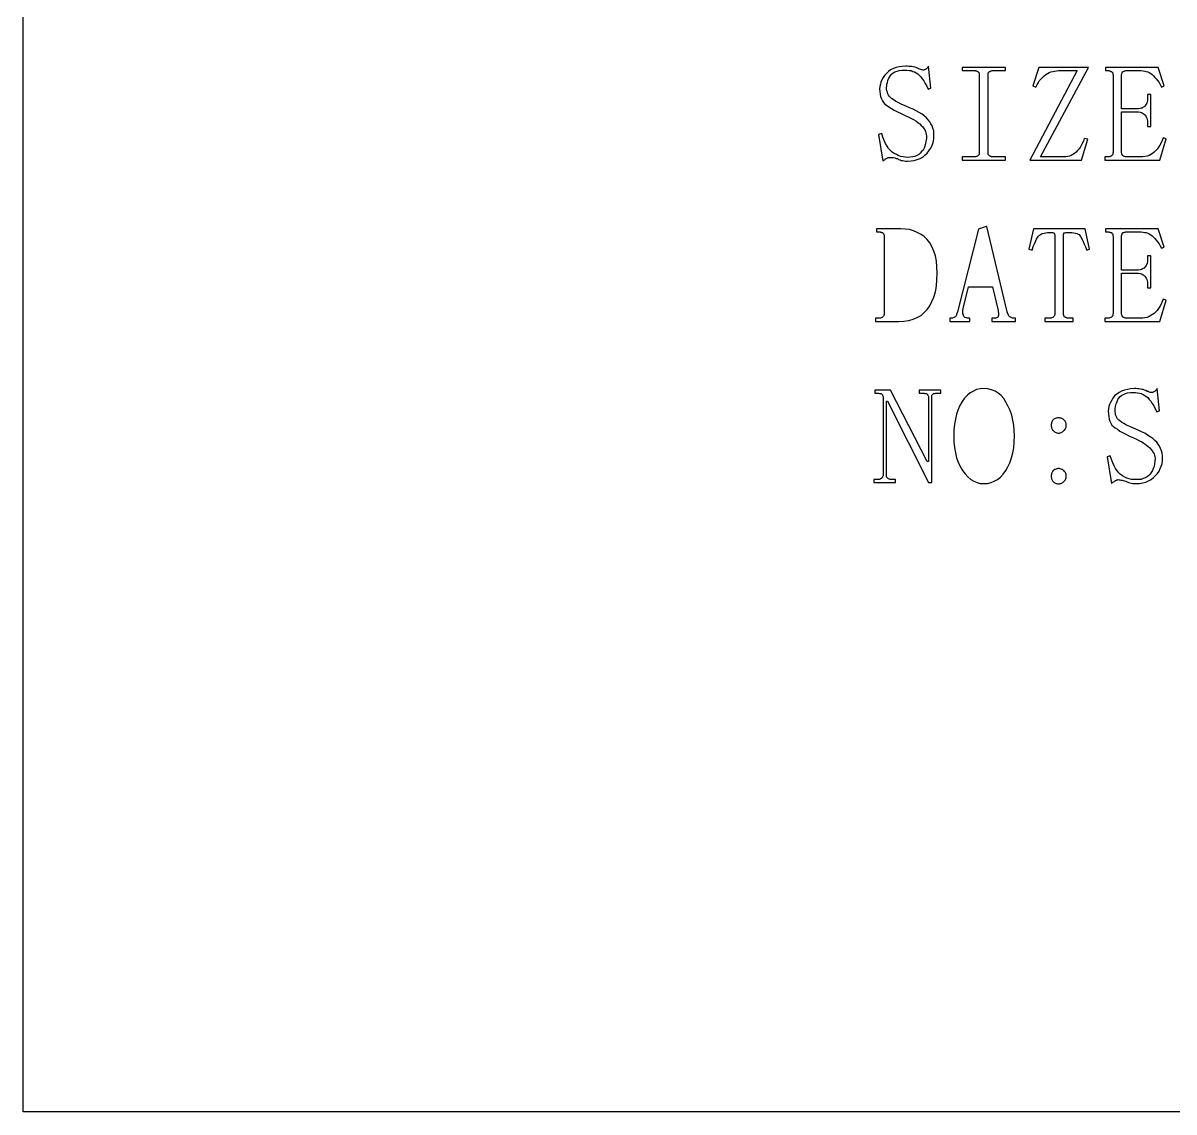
# Model space of a CAD drawing. Extents: x -171 to 209, y -140 to 140.
# Drawn here: x -170.53 to -124.35, y -140.3 to -96.61 of the extents above; entities that cross this region are included whole.
import ezdxf

# ---------------------------------------------------------------- set-up
doc = ezdxf.new("R2010")
doc.units = 0
doc.header["$MEASUREMENT"] = 0
doc.layers.get('0').update_dxf_attribs({"linetype": 'CONTINUOUS'})

msp = doc.modelspace()

# ---------------------------------------------------------------- linework, layer by layer
for points in [[(-75.905493, -140.302002), (-170.530488, -140.302002), (-170.530488, -140.302002), (-170.530488, -47.302002)], [(-135.3, -100.24), (-135.14, -100.32), (-135.14, -100.32), (-135.02, -100.37), (-135.02, -100.37), (-134.91, -100.43), (-134.91, -100.43), (-134.8, -100.48), (-134.8, -100.48), (-134.71, -100.54), (-134.71, -100.54), (-134.63, -100.6), (-134.63, -100.6), (-134.55, -100.66), (-134.55, -100.66), (-134.49, -100.72), (-134.49, -100.72), (-134.43, -100.78), (-134.43, -100.78), (-134.39, -100.84), (-134.39, -100.84), (-134.35, -100.9), (-134.35, -100.9), (-134.32, -100.96), (-134.32, -100.96), (-134.3, -101.02), (-134.3, -101.02), (-134.29, -101.08), (-134.29, -101.08), (-134.28, -101.13), (-134.28, -101.13), (-134.28, -101.25), (-134.28, -101.25), (-134.3, -101.36), (-134.3, -101.36), (-134.32, -101.46), (-134.32, -101.46), (-134.34, -101.55), (-134.34, -101.55), (-134.38, -101.63), (-134.38, -101.63), (-134.42, -101.71), (-134.42, -101.71), (-134.48, -101.77), (-134.48, -101.77), (-134.53, -101.83), (-134.53, -101.83), (-134.59, -101.88), (-134.59, -101.88), (-134.67, -101.92), (-134.67, -101.92), (-134.75, -101.96), (-134.75, -101.96), (-134.83, -101.98), (-134.83, -101.98), (-134.93, -101.99), (-134.93, -101.99), (-135.03, -102), (-135.03, -102), (-135.13, -101.99), (-135.13, -101.99), (-135.22, -101.98), (-135.22, -101.98), (-135.32, -101.96), (-135.32, -101.96), (-135.41, -101.93), (-135.41, -101.93), (-135.49, -101.89), (-135.49, -101.89), (-135.58, -101.84), (-135.58, -101.84), (-135.66, -101.79), (-135.66, -101.79), (-135.73, -101.72), (-135.73, -101.72), (-135.8, -101.64), (-135.8, -101.64), (-135.86, -101.55), (-135.86, -101.55), (-135.92, -101.44), (-135.92, -101.44), (-135.98, -101.32), (-135.98, -101.32), (-136.03, -101.19), (-136.03, -101.19), (-136.07, -101.04), (-136.07, -101.04), (-136.2, -101.08), (-136.2, -101.08), (-136.03, -102.15), (-136.03, -102.15), (-136.01, -102.13), (-136.01, -102.13), (-135.98, -102.11), (-135.98, -102.11), (-135.96, -102.09), (-135.96, -102.09), (-135.94, -102.08), (-135.94, -102.08), (-135.92, -102.06), (-135.92, -102.06), (-135.9, -102.05), (-135.9, -102.05), (-135.88, -102.04), (-135.88, -102.04), (-135.86, -102.03), (-135.86, -102.03), (-135.84, -102.02), (-135.84, -102.02), (-135.82, -102.01), (-135.82, -102.01), (-135.8, -102), (-135.8, -102), (-135.79, -102), (-135.79, -102), (-135.77, -102), (-135.77, -102), (-135.75, -102), (-135.75, -102), (-135.72, -102), (-135.72, -102), (-135.68, -102), (-135.68, -102), (-135.64, -102.01), (-135.64, -102.01), (-135.6, -102.01), (-135.6, -102.01), (-135.55, -102.02), (-135.55, -102.02), (-135.5, -102.04), (-135.5, -102.04), (-135.45, -102.05), (-135.45, -102.05), (-135.4, -102.08), (-135.4, -102.08), (-135.34, -102.1), (-135.34, -102.1), (-135.29, -102.12), (-135.29, -102.12), (-135.23, -102.13), (-135.23, -102.13), (-135.17, -102.14), (-135.17, -102.14), (-135.11, -102.15), (-135.11, -102.15), (-135.04, -102.15), (-135.04, -102.15), (-134.9, -102.14), (-134.9, -102.14), (-134.77, -102.12), (-134.77, -102.12), (-134.65, -102.09), (-134.65, -102.09), (-134.53, -102.04), (-134.53, -102.04), (-134.43, -101.99), (-134.43, -101.99), (-134.34, -101.91), (-134.34, -101.91), (-134.25, -101.83), (-134.25, -101.83), (-134.18, -101.74), (-134.18, -101.74), (-134.12, -101.65), (-134.12, -101.65), (-134.07, -101.55), (-134.07, -101.55), (-134.03, -101.45), (-134.03, -101.45), (-134, -101.35), (-134, -101.35), (-133.98, -101.24), (-133.98, -101.24), (-133.98, -101.13), (-133.98, -101.13), (-133.98, -101.03), (-133.98, -101.03), (-133.99, -100.93), (-133.99, -100.93), (-134.02, -100.83), (-134.02, -100.83), (-134.05, -100.74), (-134.05, -100.74), (-134.1, -100.66), (-134.1, -100.66), (-134.15, -100.57), (-134.15, -100.57), (-134.21, -100.5), (-134.21, -100.5), (-134.28, -100.42), (-134.28, -100.42), (-134.37, -100.34), (-134.37, -100.34), (-134.46, -100.27), (-134.46, -100.27), (-134.57, -100.2), (-134.57, -100.2), (-134.69, -100.13), (-134.69, -100.13), (-134.82, -100.07), (-134.82, -100.07), (-134.96, -100.01), (-134.96, -100.01), (-135.13, -99.93), (-135.13, -99.93), (-135.29, -99.86), (-135.29, -99.86), (-135.42, -99.8), (-135.42, -99.8), (-135.53, -99.74), (-135.53, -99.74), (-135.62, -99.68), (-135.62, -99.68), (-135.69, -99.64), (-135.69, -99.64), (-135.74, -99.59), (-135.74, -99.59), (-135.78, -99.55), (-135.78, -99.55), (-135.81, -99.5), (-135.81, -99.5), (-135.83, -99.45), (-135.83, -99.45), (-135.85, -99.39), (-135.85, -99.39), (-135.87, -99.33), (-135.87, -99.33), (-135.88, -99.27), (-135.88, -99.27), (-135.88, -99.2), (-135.88, -99.2), (-135.87, -99.13), (-135.87, -99.13), (-135.87, -99.06), (-135.87, -99.06), (-135.85, -98.99), (-135.85, -98.99), (-135.83, -98.92), (-135.83, -98.92), (-135.8, -98.85), (-135.8, -98.85), (-135.77, -98.78), (-135.77, -98.78), (-135.73, -98.72), (-135.73, -98.72), (-135.68, -98.66), (-135.68, -98.66), (-135.62, -98.61), (-135.62, -98.61), (-135.55, -98.57), (-135.55, -98.57), (-135.46, -98.54), (-135.46, -98.54), (-135.37, -98.51), (-135.37, -98.51), (-135.27, -98.5), (-135.27, -98.5), (-135.16, -98.5), (-135.16, -98.5), (-135.07, -98.5), (-135.07, -98.5), (-134.98, -98.51), (-134.98, -98.51), (-134.9, -98.52), (-134.9, -98.52), (-134.83, -98.55), (-134.83, -98.55), (-134.76, -98.57), (-134.76, -98.57), (-134.69, -98.61), (-134.69, -98.61), (-134.63, -98.65), (-134.63, -98.65), (-134.57, -98.7), (-134.57, -98.7), (-134.51, -98.77), (-134.51, -98.77), (-134.45, -98.85), (-134.45, -98.85), (-134.39, -98.93), (-134.39, -98.93), (-134.33, -99.04), (-134.33, -99.04), (-134.27, -99.15), (-134.27, -99.15), (-134.21, -99.27), (-134.21, -99.27), (-134.1, -99.23), (-134.1, -99.23), (-134.2, -98.34), (-134.2, -98.34), (-134.21, -98.37), (-134.21, -98.37), (-134.22, -98.39), (-134.22, -98.39), (-134.24, -98.4), (-134.24, -98.4), (-134.25, -98.42), (-134.25, -98.42), (-134.26, -98.43), (-134.26, -98.43), (-134.28, -98.45), (-134.28, -98.45), (-134.29, -98.45), (-134.29, -98.45), (-134.31, -98.47), (-134.31, -98.47), (-134.33, -98.47), (-134.33, -98.47), (-134.34, -98.48), (-134.34, -98.48), (-134.36, -98.49), (-134.36, -98.49), (-134.38, -98.49), (-134.38, -98.49), (-134.4, -98.5), (-134.4, -98.5), (-134.42, -98.5), (-134.42, -98.5), (-134.45, -98.49), (-134.45, -98.49), (-134.48, -98.49), (-134.48, -98.49), (-134.51, -98.48), (-134.51, -98.48), (-134.55, -98.46), (-134.55, -98.46), (-134.6, -98.45), (-134.6, -98.45), (-134.64, -98.42), (-134.64, -98.42), (-134.7, -98.4), (-134.7, -98.4), (-134.75, -98.38), (-134.75, -98.38), (-134.81, -98.37), (-134.81, -98.37), (-134.87, -98.36), (-134.87, -98.36), (-134.93, -98.35), (-134.93, -98.35), (-134.99, -98.35), (-134.99, -98.35), (-135.05, -98.34), (-135.05, -98.34), (-135.11, -98.34), (-135.11, -98.34), (-135.25, -98.35), (-135.25, -98.35), (-135.38, -98.37), (-135.38, -98.37), (-135.5, -98.4), (-135.5, -98.4), (-135.61, -98.44), (-135.61, -98.44), (-135.72, -98.49), (-135.72, -98.49), (-135.81, -98.56), (-135.81, -98.56), (-135.89, -98.63), (-135.89, -98.63), (-135.96, -98.72), (-135.96, -98.72), (-136.02, -98.8), (-136.02, -98.8), (-136.07, -98.89), (-136.07, -98.89), (-136.11, -98.98), (-136.11, -98.98), (-136.13, -99.07), (-136.13, -99.07), (-136.15, -99.16), (-136.15, -99.16), (-136.16, -99.25), (-136.16, -99.25), (-136.15, -99.36), (-136.15, -99.36), (-136.14, -99.47), (-136.14, -99.47), (-136.12, -99.56), (-136.12, -99.56), (-136.09, -99.65), (-136.09, -99.65), (-136.05, -99.73), (-136.05, -99.73), (-136, -99.8), (-136, -99.8), (-135.95, -99.86), (-135.95, -99.86), (-135.88, -99.91), (-135.88, -99.91), (-135.79, -99.97), (-135.79, -99.97), (-135.69, -100.04), (-135.69, -100.04), (-135.58, -100.1), (-135.58, -100.1), (-135.45, -100.17), (-135.45, -100.17), (-135.3, -100.24)], [(-132.85, -98.4), (-132.85, -98.52), (-132.85, -98.52), (-132.36, -98.52), (-132.36, -98.52), (-132.33, -98.52), (-132.33, -98.52), (-132.31, -98.53), (-132.31, -98.53), (-132.28, -98.53), (-132.28, -98.53), (-132.26, -98.54), (-132.26, -98.54), (-132.24, -98.55), (-132.24, -98.55), (-132.22, -98.55), (-132.22, -98.55), (-132.21, -98.57), (-132.21, -98.57), (-132.2, -98.58), (-132.2, -98.58), (-132.18, -98.59), (-132.18, -98.59), (-132.17, -98.61), (-132.17, -98.61), (-132.17, -98.63), (-132.17, -98.63), (-132.16, -98.65), (-132.16, -98.65), (-132.16, -98.67), (-132.16, -98.67), (-132.16, -98.69), (-132.16, -98.69), (-132.16, -101.8), (-132.16, -101.8), (-132.16, -101.82), (-132.16, -101.82), (-132.16, -101.85), (-132.16, -101.85), (-132.17, -101.87), (-132.17, -101.87), (-132.17, -101.88), (-132.17, -101.88), (-132.18, -101.9), (-132.18, -101.9), (-132.2, -101.91), (-132.2, -101.91), (-132.21, -101.93), (-132.21, -101.93), (-132.22, -101.94), (-132.22, -101.94), (-132.24, -101.95), (-132.24, -101.95), (-132.26, -101.96), (-132.26, -101.96), (-132.28, -101.97), (-132.28, -101.97), (-132.31, -101.98), (-132.31, -101.98), (-132.33, -101.98), (-132.33, -101.98), (-132.36, -101.98), (-132.36, -101.98), (-132.85, -101.98), (-132.85, -101.98), (-132.85, -102.11), (-132.85, -102.11), (-131.11, -102.11), (-131.11, -102.11), (-131.11, -101.98), (-131.11, -101.98), (-131.61, -101.98), (-131.61, -101.98), (-131.64, -101.98), (-131.64, -101.98), (-131.67, -101.98), (-131.67, -101.98), (-131.69, -101.97), (-131.69, -101.97), (-131.71, -101.96), (-131.71, -101.96), (-131.73, -101.95), (-131.73, -101.95), (-131.75, -101.94), (-131.75, -101.94), (-131.77, -101.93), (-131.77, -101.93), (-131.78, -101.91), (-131.78, -101.91), (-131.79, -101.9), (-131.79, -101.9), (-131.8, -101.88), (-131.8, -101.88), (-131.8, -101.87), (-131.8, -101.87), (-131.81, -101.85), (-131.81, -101.85), (-131.81, -101.82), (-131.81, -101.82), (-131.81, -101.8), (-131.81, -101.8), (-131.81, -98.69), (-131.81, -98.69), (-131.81, -98.67), (-131.81, -98.67), (-131.81, -98.65), (-131.81, -98.65), (-131.8, -98.63), (-131.8, -98.63), (-131.8, -98.61), (-131.8, -98.61), (-131.79, -98.59), (-131.79, -98.59), (-131.78, -98.58), (-131.78, -98.58), (-131.77, -98.57), (-131.77, -98.57), (-131.75, -98.55), (-131.75, -98.55), (-131.73, -98.55), (-131.73, -98.55), (-131.71, -98.54), (-131.71, -98.54), (-131.69, -98.53), (-131.69, -98.53), (-131.67, -98.53), (-131.67, -98.53), (-131.64, -98.52), (-131.64, -98.52), (-131.61, -98.52), (-131.61, -98.52), (-131.11, -98.52), (-131.11, -98.52), (-131.11, -98.4), (-131.11, -98.4), (-132.85, -98.4)], [(-128.69, -101.98), (-128.77, -101.98), (-128.77, -101.98), (-129.7, -101.98), (-129.7, -101.98), (-127.78, -98.4), (-127.78, -98.4), (-129.77, -98.4), (-129.77, -98.4), (-130.02, -99.13), (-130.02, -99.13), (-129.89, -99.18), (-129.89, -99.18), (-129.84, -99.08), (-129.84, -99.08), (-129.79, -99), (-129.79, -99), (-129.74, -98.92), (-129.74, -98.92), (-129.68, -98.85), (-129.68, -98.85), (-129.62, -98.79), (-129.62, -98.79), (-129.56, -98.73), (-129.56, -98.73), (-129.49, -98.68), (-129.49, -98.68), (-129.42, -98.64), (-129.42, -98.64), (-129.36, -98.6), (-129.36, -98.6), (-129.29, -98.57), (-129.29, -98.57), (-129.21, -98.55), (-129.21, -98.55), (-129.14, -98.54), (-129.14, -98.54), (-129.06, -98.53), (-129.06, -98.53), (-128.98, -98.52), (-128.98, -98.52), (-128.23, -98.52), (-128.23, -98.52), (-130.13, -102.11), (-130.13, -102.11), (-128.06, -102.11), (-128.06, -102.11), (-127.81, -101.27), (-127.81, -101.27), (-127.95, -101.25), (-127.95, -101.25), (-127.98, -101.35), (-127.98, -101.35), (-128.03, -101.44), (-128.03, -101.44), (-128.07, -101.52), (-128.07, -101.52), (-128.12, -101.6), (-128.12, -101.6), (-128.17, -101.67), (-128.17, -101.67), (-128.22, -101.73), (-128.22, -101.73), (-128.28, -101.79), (-128.28, -101.79), (-128.34, -101.84), (-128.34, -101.84), (-128.41, -101.88), (-128.41, -101.88), (-128.47, -101.92), (-128.47, -101.92), (-128.54, -101.95), (-128.54, -101.95), (-128.61, -101.97), (-128.61, -101.97), (-128.69, -101.98)], [(-127.1, -98.4), (-127.1, -98.52), (-127.1, -98.52), (-127, -98.52), (-127, -98.52), (-126.97, -98.52), (-126.97, -98.52), (-126.95, -98.53), (-126.95, -98.53), (-126.92, -98.53), (-126.92, -98.53), (-126.9, -98.54), (-126.9, -98.54), (-126.88, -98.55), (-126.88, -98.55), (-126.86, -98.55), (-126.86, -98.55), (-126.85, -98.57), (-126.85, -98.57), (-126.84, -98.58), (-126.84, -98.58), (-126.82, -98.59), (-126.82, -98.59), (-126.81, -98.61), (-126.81, -98.61), (-126.8, -98.63), (-126.8, -98.63), (-126.8, -98.65), (-126.8, -98.65), (-126.8, -98.67), (-126.8, -98.67), (-126.79, -98.69), (-126.79, -98.69), (-126.79, -101.8), (-126.79, -101.8), (-126.8, -101.82), (-126.8, -101.82), (-126.8, -101.85), (-126.8, -101.85), (-126.8, -101.87), (-126.8, -101.87), (-126.81, -101.88), (-126.81, -101.88), (-126.82, -101.9), (-126.82, -101.9), (-126.84, -101.91), (-126.84, -101.91), (-126.85, -101.93), (-126.85, -101.93), (-126.86, -101.94), (-126.86, -101.94), (-126.88, -101.95), (-126.88, -101.95), (-126.9, -101.96), (-126.9, -101.96), (-126.92, -101.97), (-126.92, -101.97), (-126.95, -101.98), (-126.95, -101.98), (-126.97, -101.98), (-126.97, -101.98), (-127, -101.98), (-127, -101.98), (-127.13, -101.98), (-127.13, -101.98), (-127.13, -102.11), (-127.13, -102.11), (-124.92, -102.11), (-124.92, -102.11), (-124.67, -101.26), (-124.67, -101.26), (-124.78, -101.22), (-124.78, -101.22), (-124.82, -101.33), (-124.82, -101.33), (-124.87, -101.42), (-124.87, -101.42), (-124.92, -101.51), (-124.92, -101.51), (-124.97, -101.59), (-124.97, -101.59), (-125.02, -101.67), (-125.02, -101.67), (-125.08, -101.73), (-125.08, -101.73), (-125.14, -101.79), (-125.14, -101.79), (-125.21, -101.84), (-125.21, -101.84), (-125.28, -101.88), (-125.28, -101.88), (-125.35, -101.92), (-125.35, -101.92), (-125.43, -101.95), (-125.43, -101.95), (-125.52, -101.97), (-125.52, -101.97), (-125.6, -101.98), (-125.6, -101.98), (-125.7, -101.98), (-125.7, -101.98), (-126.25, -101.98), (-126.25, -101.98), (-126.28, -101.98), (-126.28, -101.98), (-126.31, -101.98), (-126.31, -101.98), (-126.33, -101.97), (-126.33, -101.97), (-126.35, -101.96), (-126.35, -101.96), (-126.37, -101.95), (-126.37, -101.95), (-126.39, -101.94), (-126.39, -101.94), (-126.41, -101.93), (-126.41, -101.93), (-126.42, -101.91), (-126.42, -101.91), (-126.43, -101.9), (-126.43, -101.9), (-126.43, -101.88), (-126.43, -101.88), (-126.44, -101.87), (-126.44, -101.87), (-126.44, -101.85), (-126.44, -101.85), (-126.45, -101.82), (-126.45, -101.82), (-126.45, -101.8), (-126.45, -101.8), (-126.45, -100.18), (-126.45, -100.18), (-125.82, -100.18), (-125.82, -100.18), (-125.77, -100.18), (-125.77, -100.18), (-125.71, -100.19), (-125.71, -100.19), (-125.66, -100.2), (-125.66, -100.2), (-125.62, -100.22), (-125.62, -100.22), (-125.58, -100.24), (-125.58, -100.24), (-125.55, -100.27), (-125.55, -100.27), (-125.52, -100.3), (-125.52, -100.3), (-125.49, -100.34), (-125.49, -100.34), (-125.46, -100.38), (-125.46, -100.38), (-125.44, -100.43), (-125.44, -100.43), (-125.43, -100.48), (-125.43, -100.48), (-125.41, -100.54), (-125.41, -100.54), (-125.41, -100.6), (-125.41, -100.6), (-125.41, -100.66), (-125.41, -100.66), (-125.41, -100.76), (-125.41, -100.76), (-125.28, -100.76), (-125.28, -100.76), (-125.28, -99.48), (-125.28, -99.48), (-125.41, -99.48), (-125.41, -99.48), (-125.41, -99.61), (-125.41, -99.61), (-125.41, -99.67), (-125.41, -99.67), (-125.41, -99.73), (-125.41, -99.73), (-125.43, -99.78), (-125.43, -99.78), (-125.44, -99.82), (-125.44, -99.82), (-125.46, -99.87), (-125.46, -99.87), (-125.49, -99.91), (-125.49, -99.91), (-125.52, -99.94), (-125.52, -99.94), (-125.55, -99.97), (-125.55, -99.97), (-125.58, -99.99), (-125.58, -99.99), (-125.62, -100.02), (-125.62, -100.02), (-125.66, -100.03), (-125.66, -100.03), (-125.71, -100.04), (-125.71, -100.04), (-125.77, -100.05), (-125.77, -100.05), (-125.82, -100.05), (-125.82, -100.05), (-126.45, -100.05), (-126.45, -100.05), (-126.45, -98.69), (-126.45, -98.69), (-126.45, -98.67), (-126.45, -98.67), (-126.44, -98.65), (-126.44, -98.65), (-126.44, -98.63), (-126.44, -98.63), (-126.43, -98.61), (-126.43, -98.61), (-126.43, -98.59), (-126.43, -98.59), (-126.42, -98.58), (-126.42, -98.58), (-126.41, -98.57), (-126.41, -98.57), (-126.39, -98.55), (-126.39, -98.55), (-126.37, -98.55), (-126.37, -98.55), (-126.35, -98.54), (-126.35, -98.54), (-126.33, -98.53), (-126.33, -98.53), (-126.31, -98.53), (-126.31, -98.53), (-126.28, -98.52), (-126.28, -98.52), (-126.25, -98.52), (-126.25, -98.52), (-125.66, -98.52), (-125.66, -98.52), (-125.59, -98.53), (-125.59, -98.53), (-125.52, -98.54), (-125.52, -98.54), (-125.46, -98.55), (-125.46, -98.55), (-125.4, -98.57), (-125.4, -98.57), (-125.34, -98.6), (-125.34, -98.6), (-125.28, -98.64), (-125.28, -98.64), (-125.23, -98.68), (-125.23, -98.68), (-125.17, -98.73), (-125.17, -98.73), (-125.12, -98.79), (-125.12, -98.79), (-125.06, -98.85), (-125.06, -98.85), (-125.01, -98.92), (-125.01, -98.92), (-124.95, -99), (-124.95, -99), (-124.9, -99.08), (-124.9, -99.08), (-124.85, -99.18), (-124.85, -99.18), (-124.74, -99.13), (-124.74, -99.13), (-124.99, -98.4), (-124.99, -98.4), (-127.1, -98.4)], [(-131.86, -104.78), (-131.89, -104.78), (-131.89, -104.78), (-132.2, -104.88), (-132.2, -104.88), (-133.04, -108.2), (-133.04, -108.2), (-133.05, -108.24), (-133.05, -108.24), (-133.06, -108.27), (-133.06, -108.27), (-133.07, -108.31), (-133.07, -108.31), (-133.08, -108.33), (-133.08, -108.33), (-133.09, -108.36), (-133.09, -108.36), (-133.13, -108.4), (-133.13, -108.4), (-133.23, -108.45), (-133.23, -108.45), (-133.34, -108.45), (-133.34, -108.45), (-133.34, -108.58), (-133.34, -108.58), (-132.54, -108.58), (-132.54, -108.58), (-132.54, -108.45), (-132.54, -108.45), (-132.64, -108.45), (-132.64, -108.45), (-132.68, -108.44), (-132.68, -108.44), (-132.74, -108.42), (-132.74, -108.42), (-132.78, -108.38), (-132.78, -108.38), (-132.79, -108.35), (-132.79, -108.35), (-132.81, -108.31), (-132.81, -108.31), (-132.81, -108.28), (-132.81, -108.28), (-132.82, -108.26), (-132.82, -108.26), (-132.82, -108.12), (-132.82, -108.12), (-132.81, -108.09), (-132.81, -108.09), (-132.81, -108.07), (-132.81, -108.07), (-132.79, -108.01), (-132.79, -108.01), (-132.6, -107.19), (-132.6, -107.19), (-131.63, -107.19), (-131.63, -107.19), (-131.41, -108.15), (-131.41, -108.15), (-131.4, -108.16), (-131.4, -108.16), (-131.4, -108.2), (-131.4, -108.2), (-131.39, -108.22), (-131.39, -108.22), (-131.39, -108.34), (-131.39, -108.34), (-131.4, -108.35), (-131.4, -108.35), (-131.4, -108.38), (-131.4, -108.38), (-131.41, -108.4), (-131.41, -108.4), (-131.43, -108.42), (-131.43, -108.42), (-131.47, -108.44), (-131.47, -108.44), (-131.5, -108.45), (-131.5, -108.45), (-131.66, -108.45), (-131.66, -108.45), (-131.66, -108.58), (-131.66, -108.58), (-130.71, -108.58), (-130.71, -108.58), (-130.71, -108.45), (-130.71, -108.45), (-130.83, -108.45), (-130.83, -108.45), (-130.93, -108.4), (-130.93, -108.4), (-130.97, -108.36), (-130.97, -108.36), (-130.99, -108.33), (-130.99, -108.33), (-131.02, -108.27), (-131.02, -108.27), (-131.03, -108.24), (-131.03, -108.24), (-131.04, -108.2), (-131.04, -108.2), (-131.86, -104.78)], [(-135.32, -104.87), (-136.29, -104.87), (-136.29, -104.87), (-136.29, -104.99), (-136.29, -104.99), (-136.14, -104.99), (-136.14, -104.99), (-136.12, -105), (-136.12, -105), (-136.1, -105), (-136.1, -105), (-136.08, -105.01), (-136.08, -105.01), (-136.06, -105.01), (-136.06, -105.01), (-136.04, -105.02), (-136.04, -105.02), (-136.03, -105.03), (-136.03, -105.03), (-136.02, -105.05), (-136.02, -105.05), (-136, -105.06), (-136, -105.06), (-135.99, -105.08), (-135.99, -105.08), (-135.99, -105.1), (-135.99, -105.1), (-135.98, -105.12), (-135.98, -105.12), (-135.98, -108.32), (-135.98, -108.32), (-135.99, -108.33), (-135.99, -108.33), (-135.99, -108.35), (-135.99, -108.35), (-136, -108.37), (-136, -108.37), (-136.02, -108.38), (-136.02, -108.38), (-136.03, -108.4), (-136.03, -108.4), (-136.04, -108.41), (-136.04, -108.41), (-136.1, -108.44), (-136.1, -108.44), (-136.13, -108.45), (-136.13, -108.45), (-136.32, -108.45), (-136.32, -108.45), (-136.32, -108.58), (-136.32, -108.58), (-135.39, -108.58), (-135.39, -108.58), (-135.19, -108.57), (-135.19, -108.57), (-134.99, -108.54), (-134.99, -108.54), (-134.82, -108.49), (-134.82, -108.49), (-134.65, -108.42), (-134.65, -108.42), (-134.5, -108.34), (-134.5, -108.34), (-134.37, -108.23), (-134.37, -108.23), (-134.25, -108.1), (-134.25, -108.1), (-134.15, -107.96), (-134.15, -107.96), (-134.06, -107.79), (-134.06, -107.79), (-133.98, -107.61), (-133.98, -107.61), (-133.92, -107.4), (-133.92, -107.4), (-133.88, -107.17), (-133.88, -107.17), (-133.86, -106.92), (-133.86, -106.92), (-133.85, -106.65), (-133.85, -106.65), (-133.86, -106.39), (-133.86, -106.39), (-133.88, -106.16), (-133.88, -106.16), (-133.92, -105.95), (-133.92, -105.95), (-133.98, -105.76), (-133.98, -105.76), (-134.06, -105.58), (-134.06, -105.58), (-134.15, -105.43), (-134.15, -105.43), (-134.25, -105.3), (-134.25, -105.3), (-134.37, -105.18), (-134.37, -105.18), (-134.5, -105.09), (-134.5, -105.09), (-134.65, -105.01), (-134.65, -105.01), (-134.8, -104.95), (-134.8, -104.95), (-134.96, -104.9), (-134.96, -104.9), (-135.14, -104.88), (-135.14, -104.88), (-135.32, -104.87)], [(-129.53, -108.58), (-128.39, -108.58), (-128.39, -108.58), (-128.39, -108.45), (-128.39, -108.45), (-128.59, -108.45), (-128.59, -108.45), (-128.61, -108.45), (-128.61, -108.45), (-128.64, -108.45), (-128.64, -108.45), (-128.66, -108.44), (-128.66, -108.44), (-128.68, -108.43), (-128.68, -108.43), (-128.7, -108.42), (-128.7, -108.42), (-128.72, -108.41), (-128.72, -108.41), (-128.74, -108.4), (-128.74, -108.4), (-128.75, -108.38), (-128.75, -108.38), (-128.76, -108.37), (-128.76, -108.37), (-128.77, -108.35), (-128.77, -108.35), (-128.77, -108.33), (-128.77, -108.33), (-128.78, -108.32), (-128.78, -108.32), (-128.78, -108.29), (-128.78, -108.29), (-128.78, -108.27), (-128.78, -108.27), (-128.78, -105.26), (-128.78, -105.26), (-128.78, -105.2), (-128.78, -105.2), (-128.78, -105.16), (-128.78, -105.16), (-128.78, -105.12), (-128.78, -105.12), (-128.78, -105.09), (-128.78, -105.09), (-128.77, -105.06), (-128.77, -105.06), (-128.77, -105.05), (-128.77, -105.05), (-128.77, -105.03), (-128.77, -105.03), (-128.76, -105.03), (-128.76, -105.03), (-128.74, -105.03), (-128.74, -105.03), (-128.71, -105.03), (-128.71, -105.03), (-128.68, -105.02), (-128.68, -105.02), (-128.64, -105.02), (-128.64, -105.02), (-128.59, -105.02), (-128.59, -105.02), (-128.53, -105.02), (-128.53, -105.02), (-128.45, -105.02), (-128.45, -105.02), (-128.37, -105.03), (-128.37, -105.03), (-128.31, -105.04), (-128.31, -105.04), (-128.25, -105.06), (-128.25, -105.06), (-128.2, -105.08), (-128.2, -105.08), (-128.16, -105.1), (-128.16, -105.1), (-128.13, -105.13), (-128.13, -105.13), (-128.1, -105.17), (-128.1, -105.17), (-128.07, -105.23), (-128.07, -105.23), (-128.03, -105.3), (-128.03, -105.3), (-127.99, -105.38), (-127.99, -105.38), (-127.95, -105.48), (-127.95, -105.48), (-127.9, -105.59), (-127.9, -105.59), (-127.85, -105.72), (-127.85, -105.72), (-127.74, -105.69), (-127.74, -105.69), (-127.92, -104.87), (-127.92, -104.87), (-129.98, -104.87), (-129.98, -104.87), (-130.17, -105.69), (-130.17, -105.69), (-130.04, -105.72), (-130.04, -105.72), (-130, -105.58), (-130, -105.58), (-129.95, -105.47), (-129.95, -105.47), (-129.91, -105.37), (-129.91, -105.37), (-129.87, -105.28), (-129.87, -105.28), (-129.83, -105.21), (-129.83, -105.21), (-129.79, -105.16), (-129.79, -105.16), (-129.75, -105.12), (-129.75, -105.12), (-129.71, -105.09), (-129.71, -105.09), (-129.67, -105.07), (-129.67, -105.07), (-129.62, -105.05), (-129.62, -105.05), (-129.56, -105.04), (-129.56, -105.04), (-129.49, -105.03), (-129.49, -105.03), (-129.42, -105.02), (-129.42, -105.02), (-129.34, -105.02), (-129.34, -105.02), (-129.3, -105.02), (-129.3, -105.02), (-129.26, -105.02), (-129.26, -105.02), (-129.23, -105.02), (-129.23, -105.02), (-129.2, -105.03), (-129.2, -105.03), (-129.18, -105.03), (-129.18, -105.03), (-129.17, -105.03), (-129.17, -105.03), (-129.16, -105.03), (-129.16, -105.03), (-129.15, -105.05), (-129.15, -105.05), (-129.14, -105.06), (-129.14, -105.06), (-129.14, -105.08), (-129.14, -105.08), (-129.13, -105.11), (-129.13, -105.11), (-129.13, -105.15), (-129.13, -105.15), (-129.13, -105.18), (-129.13, -105.18), (-129.13, -105.23), (-129.13, -105.23), (-129.13, -108.27), (-129.13, -108.27), (-129.13, -108.29), (-129.13, -108.29), (-129.13, -108.32), (-129.13, -108.32), (-129.14, -108.33), (-129.14, -108.33), (-129.15, -108.35), (-129.15, -108.35), (-129.16, -108.37), (-129.16, -108.37), (-129.17, -108.38), (-129.17, -108.38), (-129.18, -108.4), (-129.18, -108.4), (-129.2, -108.41), (-129.2, -108.41), (-129.21, -108.42), (-129.21, -108.42), (-129.23, -108.43), (-129.23, -108.43), (-129.25, -108.44), (-129.25, -108.44), (-129.28, -108.45), (-129.28, -108.45), (-129.31, -108.45), (-129.31, -108.45), (-129.34, -108.45), (-129.34, -108.45), (-129.53, -108.45), (-129.53, -108.45), (-129.53, -108.58)], [(-127.1, -104.87), (-127.1, -104.99), (-127.1, -104.99), (-127, -104.99), (-127, -104.99), (-126.97, -104.99), (-126.97, -104.99), (-126.95, -105), (-126.95, -105), (-126.92, -105), (-126.92, -105), (-126.9, -105.01), (-126.9, -105.01), (-126.88, -105.01), (-126.88, -105.01), (-126.86, -105.02), (-126.86, -105.02), (-126.85, -105.03), (-126.85, -105.03), (-126.84, -105.05), (-126.84, -105.05), (-126.82, -105.06), (-126.82, -105.06), (-126.81, -105.08), (-126.81, -105.08), (-126.8, -105.1), (-126.8, -105.1), (-126.8, -105.12), (-126.8, -105.12), (-126.8, -105.14), (-126.8, -105.14), (-126.79, -105.16), (-126.79, -105.16), (-126.79, -108.27), (-126.79, -108.27), (-126.8, -108.29), (-126.8, -108.29), (-126.8, -108.32), (-126.8, -108.32), (-126.8, -108.33), (-126.8, -108.33), (-126.81, -108.35), (-126.81, -108.35), (-126.82, -108.37), (-126.82, -108.37), (-126.84, -108.38), (-126.84, -108.38), (-126.85, -108.4), (-126.85, -108.4), (-126.86, -108.41), (-126.86, -108.41), (-126.88, -108.42), (-126.88, -108.42), (-126.9, -108.43), (-126.9, -108.43), (-126.92, -108.44), (-126.92, -108.44), (-126.95, -108.45), (-126.95, -108.45), (-126.97, -108.45), (-126.97, -108.45), (-127, -108.45), (-127, -108.45), (-127.13, -108.45), (-127.13, -108.45), (-127.13, -108.58), (-127.13, -108.58), (-124.92, -108.58), (-124.92, -108.58), (-124.67, -107.73), (-124.67, -107.73), (-124.78, -107.69), (-124.78, -107.69), (-124.82, -107.79), (-124.82, -107.79), (-124.87, -107.89), (-124.87, -107.89), (-124.92, -107.98), (-124.92, -107.98), (-124.97, -108.06), (-124.97, -108.06), (-125.02, -108.14), (-125.02, -108.14), (-125.08, -108.2), (-125.08, -108.2), (-125.14, -108.26), (-125.14, -108.26), (-125.21, -108.31), (-125.21, -108.31), (-125.28, -108.35), (-125.28, -108.35), (-125.35, -108.39), (-125.35, -108.39), (-125.43, -108.42), (-125.43, -108.42), (-125.52, -108.44), (-125.52, -108.44), (-125.6, -108.45), (-125.6, -108.45), (-125.7, -108.45), (-125.7, -108.45), (-126.25, -108.45), (-126.25, -108.45), (-126.28, -108.45), (-126.28, -108.45), (-126.31, -108.45), (-126.31, -108.45), (-126.33, -108.44), (-126.33, -108.44), (-126.35, -108.43), (-126.35, -108.43), (-126.37, -108.42), (-126.37, -108.42), (-126.39, -108.41), (-126.39, -108.41), (-126.41, -108.4), (-126.41, -108.4), (-126.42, -108.38), (-126.42, -108.38), (-126.43, -108.37), (-126.43, -108.37), (-126.43, -108.35), (-126.43, -108.35), (-126.44, -108.33), (-126.44, -108.33), (-126.44, -108.32), (-126.44, -108.32), (-126.45, -108.29), (-126.45, -108.29), (-126.45, -108.27), (-126.45, -108.27), (-126.45, -106.65), (-126.45, -106.65), (-125.82, -106.65), (-125.82, -106.65), (-125.77, -106.65), (-125.77, -106.65), (-125.71, -106.66), (-125.71, -106.66), (-125.66, -106.67), (-125.66, -106.67), (-125.62, -106.69), (-125.62, -106.69), (-125.58, -106.71), (-125.58, -106.71), (-125.55, -106.74), (-125.55, -106.74), (-125.52, -106.77), (-125.52, -106.77), (-125.49, -106.81), (-125.49, -106.81), (-125.46, -106.85), (-125.46, -106.85), (-125.44, -106.9), (-125.44, -106.9), (-125.43, -106.95), (-125.43, -106.95), (-125.41, -107.01), (-125.41, -107.01), (-125.41, -107.07), (-125.41, -107.07), (-125.41, -107.13), (-125.41, -107.13), (-125.41, -107.23), (-125.41, -107.23), (-125.28, -107.23), (-125.28, -107.23), (-125.28, -105.95), (-125.28, -105.95), (-125.41, -105.95), (-125.41, -105.95), (-125.41, -106.08), (-125.41, -106.08), (-125.41, -106.14), (-125.41, -106.14), (-125.41, -106.19), (-125.41, -106.19), (-125.43, -106.25), (-125.43, -106.25), (-125.44, -106.29), (-125.44, -106.29), (-125.46, -106.34), (-125.46, -106.34), (-125.49, -106.38), (-125.49, -106.38), (-125.52, -106.41), (-125.52, -106.41), (-125.55, -106.44), (-125.55, -106.44), (-125.58, -106.46), (-125.58, -106.46), (-125.62, -106.48), (-125.62, -106.48), (-125.66, -106.5), (-125.66, -106.5), (-125.71, -106.51), (-125.71, -106.51), (-125.77, -106.52), (-125.77, -106.52), (-125.82, -106.52), (-125.82, -106.52), (-126.45, -106.52), (-126.45, -106.52), (-126.45, -105.16), (-126.45, -105.16), (-126.45, -105.14), (-126.45, -105.14), (-126.44, -105.12), (-126.44, -105.12), (-126.44, -105.1), (-126.44, -105.1), (-126.43, -105.08), (-126.43, -105.08), (-126.43, -105.06), (-126.43, -105.06), (-126.42, -105.05), (-126.42, -105.05), (-126.41, -105.03), (-126.41, -105.03), (-126.39, -105.02), (-126.39, -105.02), (-126.37, -105.01), (-126.37, -105.01), (-126.35, -105.01), (-126.35, -105.01), (-126.33, -105), (-126.33, -105), (-126.31, -105), (-126.31, -105), (-126.28, -104.99), (-126.28, -104.99), (-126.25, -104.99), (-126.25, -104.99), (-125.66, -104.99), (-125.66, -104.99), (-125.59, -105), (-125.59, -105), (-125.52, -105.01), (-125.52, -105.01), (-125.46, -105.02), (-125.46, -105.02), (-125.4, -105.04), (-125.4, -105.04), (-125.34, -105.07), (-125.34, -105.07), (-125.28, -105.11), (-125.28, -105.11), (-125.23, -105.15), (-125.23, -105.15), (-125.17, -105.2), (-125.17, -105.2), (-125.12, -105.25), (-125.12, -105.25), (-125.06, -105.32), (-125.06, -105.32), (-125.01, -105.39), (-125.01, -105.39), (-124.95, -105.47), (-124.95, -105.47), (-124.9, -105.55), (-124.9, -105.55), (-124.85, -105.65), (-124.85, -105.65), (-124.74, -105.6), (-124.74, -105.6), (-124.99, -104.87), (-124.99, -104.87), (-127.1, -104.87)], [(-131.98, -111.28), (-132.13, -111.29), (-132.13, -111.29), (-132.27, -111.32), (-132.27, -111.32), (-132.4, -111.38), (-132.4, -111.38), (-132.53, -111.45), (-132.53, -111.45), (-132.64, -111.54), (-132.64, -111.54), (-132.75, -111.66), (-132.75, -111.66), (-132.85, -111.8), (-132.85, -111.8), (-132.94, -111.95), (-132.94, -111.95), (-133.01, -112.12), (-133.01, -112.12), (-133.07, -112.31), (-133.07, -112.31), (-133.12, -112.5), (-133.12, -112.5), (-133.16, -112.71), (-133.16, -112.71), (-133.18, -112.94), (-133.18, -112.94), (-133.18, -113.41), (-133.18, -113.41), (-133.16, -113.64), (-133.16, -113.64), (-133.12, -113.85), (-133.12, -113.85), (-133.07, -114.05), (-133.07, -114.05), (-133.01, -114.23), (-133.01, -114.23), (-132.93, -114.4), (-132.93, -114.4), (-132.84, -114.56), (-132.84, -114.56), (-132.73, -114.7), (-132.73, -114.7), (-132.62, -114.82), (-132.62, -114.82), (-132.5, -114.92), (-132.5, -114.92), (-132.38, -114.99), (-132.38, -114.99), (-132.25, -115.04), (-132.25, -115.04), (-132.12, -115.08), (-132.12, -115.08), (-131.98, -115.09), (-131.98, -115.09), (-131.83, -115.08), (-131.83, -115.08), (-131.69, -115.05), (-131.69, -115.05), (-131.56, -114.99), (-131.56, -114.99), (-131.43, -114.92), (-131.43, -114.92), (-131.31, -114.83), (-131.31, -114.83), (-131.2, -114.71), (-131.2, -114.71), (-131.1, -114.57), (-131.1, -114.57), (-131.01, -114.42), (-131.01, -114.42), (-130.93, -114.25), (-130.93, -114.25), (-130.87, -114.06), (-130.87, -114.06), (-130.82, -113.86), (-130.82, -113.86), (-130.78, -113.65), (-130.78, -113.65), (-130.76, -113.42), (-130.76, -113.42), (-130.75, -113.17), (-130.75, -113.17), (-130.76, -112.95), (-130.76, -112.95), (-130.78, -112.74), (-130.78, -112.74), (-130.81, -112.54), (-130.81, -112.54), (-130.86, -112.34), (-130.86, -112.34), (-130.92, -112.16), (-130.92, -112.16), (-131, -111.99), (-131, -111.99), (-131.09, -111.82), (-131.09, -111.82), (-131.18, -111.68), (-131.18, -111.68), (-131.29, -111.56), (-131.29, -111.56), (-131.41, -111.46), (-131.41, -111.46), (-131.53, -111.38), (-131.53, -111.38), (-131.67, -111.33), (-131.67, -111.33), (-131.82, -111.29), (-131.82, -111.29), (-131.98, -111.28)], [(-126.13, -113.18), (-125.98, -113.25), (-125.98, -113.25), (-125.85, -113.31), (-125.85, -113.31), (-125.74, -113.37), (-125.74, -113.37), (-125.64, -113.42), (-125.64, -113.42), (-125.54, -113.48), (-125.54, -113.48), (-125.46, -113.54), (-125.46, -113.54), (-125.39, -113.6), (-125.39, -113.6), (-125.32, -113.66), (-125.32, -113.66), (-125.27, -113.72), (-125.27, -113.72), (-125.22, -113.78), (-125.22, -113.78), (-125.18, -113.84), (-125.18, -113.84), (-125.15, -113.9), (-125.15, -113.9), (-125.13, -113.95), (-125.13, -113.95), (-125.12, -114.01), (-125.12, -114.01), (-125.11, -114.07), (-125.11, -114.07), (-125.12, -114.19), (-125.12, -114.19), (-125.13, -114.3), (-125.13, -114.3), (-125.15, -114.4), (-125.15, -114.4), (-125.18, -114.49), (-125.18, -114.49), (-125.21, -114.57), (-125.21, -114.57), (-125.26, -114.65), (-125.26, -114.65), (-125.31, -114.71), (-125.31, -114.71), (-125.36, -114.77), (-125.36, -114.77), (-125.43, -114.82), (-125.43, -114.82), (-125.5, -114.86), (-125.5, -114.86), (-125.58, -114.89), (-125.58, -114.89), (-125.67, -114.92), (-125.67, -114.92), (-125.76, -114.93), (-125.76, -114.93), (-125.86, -114.93), (-125.86, -114.93), (-125.96, -114.93), (-125.96, -114.93), (-126.06, -114.92), (-126.06, -114.92), (-126.15, -114.9), (-126.15, -114.9), (-126.24, -114.87), (-126.24, -114.87), (-126.32, -114.83), (-126.32, -114.83), (-126.41, -114.78), (-126.41, -114.78), (-126.49, -114.73), (-126.49, -114.73), (-126.56, -114.66), (-126.56, -114.66), (-126.63, -114.58), (-126.63, -114.58), (-126.7, -114.49), (-126.7, -114.49), (-126.75, -114.38), (-126.75, -114.38), (-126.81, -114.26), (-126.81, -114.26), (-126.86, -114.12), (-126.86, -114.12), (-126.91, -113.98), (-126.91, -113.98), (-127.03, -114.02), (-127.03, -114.02), (-126.86, -115.09), (-126.86, -115.09), (-126.84, -115.07), (-126.84, -115.07), (-126.82, -115.05), (-126.82, -115.05), (-126.8, -115.03), (-126.8, -115.03), (-126.77, -115.02), (-126.77, -115.02), (-126.75, -115), (-126.75, -115), (-126.73, -114.99), (-126.73, -114.99), (-126.71, -114.98), (-126.71, -114.98), (-126.69, -114.97), (-126.69, -114.97), (-126.67, -114.96), (-126.67, -114.96), (-126.65, -114.95), (-126.65, -114.95), (-126.64, -114.94), (-126.64, -114.94), (-126.62, -114.94), (-126.62, -114.94), (-126.6, -114.94), (-126.6, -114.94), (-126.59, -114.93), (-126.59, -114.93), (-126.55, -114.94), (-126.55, -114.94), (-126.52, -114.94), (-126.52, -114.94), (-126.48, -114.95), (-126.48, -114.95), (-126.43, -114.95), (-126.43, -114.95), (-126.39, -114.96), (-126.39, -114.96), (-126.33, -114.98), (-126.33, -114.98), (-126.28, -114.99), (-126.28, -114.99), (-126.23, -115.02), (-126.23, -115.02), (-126.17, -115.04), (-126.17, -115.04), (-126.12, -115.06), (-126.12, -115.06), (-126.06, -115.07), (-126.06, -115.07), (-126, -115.08), (-126, -115.08), (-125.94, -115.09), (-125.94, -115.09), (-125.88, -115.09), (-125.88, -115.09), (-125.74, -115.08), (-125.74, -115.08), (-125.6, -115.06), (-125.6, -115.06), (-125.48, -115.03), (-125.48, -115.03), (-125.37, -114.98), (-125.37, -114.98), (-125.26, -114.92), (-125.26, -114.92), (-125.17, -114.85), (-125.17, -114.85), (-125.09, -114.77), (-125.09, -114.77), (-125.01, -114.68), (-125.01, -114.68), (-124.95, -114.59), (-124.95, -114.59), (-124.9, -114.49), (-124.9, -114.49), (-124.86, -114.39), (-124.86, -114.39), (-124.83, -114.29), (-124.83, -114.29), (-124.81, -114.18), (-124.81, -114.18), (-124.81, -114.07), (-124.81, -114.07), (-124.81, -113.97), (-124.81, -113.97), (-124.83, -113.87), (-124.83, -113.87), (-124.85, -113.77), (-124.85, -113.77), (-124.89, -113.68), (-124.89, -113.68), (-124.93, -113.59), (-124.93, -113.59), (-124.98, -113.51), (-124.98, -113.51), (-125.04, -113.43), (-125.04, -113.43), (-125.12, -113.36), (-125.12, -113.36), (-125.2, -113.28), (-125.2, -113.28), (-125.3, -113.21), (-125.3, -113.21), (-125.41, -113.14), (-125.41, -113.14), (-125.52, -113.07), (-125.52, -113.07), (-125.65, -113.01), (-125.65, -113.01), (-125.79, -112.95), (-125.79, -112.95), (-125.97, -112.87), (-125.97, -112.87), (-126.12, -112.8), (-126.12, -112.8), (-126.25, -112.74), (-126.25, -112.74), (-126.36, -112.68), (-126.36, -112.68), (-126.45, -112.62), (-126.45, -112.62), (-126.52, -112.57), (-126.52, -112.57), (-126.57, -112.53), (-126.57, -112.53), (-126.61, -112.49), (-126.61, -112.49), (-126.64, -112.44), (-126.64, -112.44), (-126.67, -112.39), (-126.67, -112.39), (-126.69, -112.33), (-126.69, -112.33), (-126.7, -112.27), (-126.7, -112.27), (-126.71, -112.21), (-126.71, -112.21), (-126.71, -112.14), (-126.71, -112.14), (-126.71, -112.07), (-126.71, -112.07), (-126.7, -112), (-126.7, -112), (-126.68, -111.92), (-126.68, -111.92), (-126.66, -111.86), (-126.66, -111.86), (-126.63, -111.79), (-126.63, -111.79), (-126.6, -111.72), (-126.6, -111.72), (-126.56, -111.66), (-126.56, -111.66), (-126.51, -111.6), (-126.51, -111.6), (-126.45, -111.55), (-126.45, -111.55), (-126.38, -111.51), (-126.38, -111.51), (-126.3, -111.48), (-126.3, -111.48), (-126.21, -111.45), (-126.21, -111.45), (-126.1, -111.44), (-126.1, -111.44), (-125.99, -111.43), (-125.99, -111.43), (-125.9, -111.44), (-125.9, -111.44), (-125.82, -111.45), (-125.82, -111.45), (-125.74, -111.46), (-125.74, -111.46), (-125.66, -111.48), (-125.66, -111.48), (-125.59, -111.51), (-125.59, -111.51), (-125.52, -111.55), (-125.52, -111.55), (-125.46, -111.59), (-125.46, -111.59), (-125.4, -111.64), (-125.4, -111.64), (-125.34, -111.71), (-125.34, -111.71), (-125.28, -111.78), (-125.28, -111.78), (-125.22, -111.87), (-125.22, -111.87), (-125.16, -111.97), (-125.16, -111.97), (-125.1, -112.09), (-125.1, -112.09), (-125.04, -112.21), (-125.04, -112.21), (-124.93, -112.17), (-124.93, -112.17), (-125.03, -111.28), (-125.03, -111.28), (-125.04, -111.3), (-125.04, -111.3), (-125.06, -111.33), (-125.06, -111.33), (-125.07, -111.34), (-125.07, -111.34), (-125.08, -111.36), (-125.08, -111.36), (-125.1, -111.37), (-125.1, -111.37), (-125.11, -111.38), (-125.11, -111.38), (-125.13, -111.39), (-125.13, -111.39), (-125.14, -111.4), (-125.14, -111.4), (-125.16, -111.41), (-125.16, -111.41), (-125.18, -111.42), (-125.18, -111.42), (-125.2, -111.43), (-125.2, -111.43), (-125.21, -111.43), (-125.21, -111.43), (-125.23, -111.43), (-125.23, -111.43), (-125.25, -111.43), (-125.25, -111.43), (-125.28, -111.43), (-125.28, -111.43), (-125.31, -111.43), (-125.31, -111.43), (-125.34, -111.42), (-125.34, -111.42), (-125.38, -111.4), (-125.38, -111.4), (-125.43, -111.39), (-125.43, -111.39), (-125.48, -111.36), (-125.48, -111.36), (-125.53, -111.34), (-125.53, -111.34), (-125.59, -111.32), (-125.59, -111.32), (-125.64, -111.31), (-125.64, -111.31), (-125.7, -111.3), (-125.7, -111.3), (-125.76, -111.29), (-125.76, -111.29), (-125.82, -111.29), (-125.82, -111.29), (-125.88, -111.28), (-125.88, -111.28), (-125.95, -111.28), (-125.95, -111.28), (-126.09, -111.29), (-126.09, -111.29), (-126.22, -111.31), (-126.22, -111.31), (-126.34, -111.34), (-126.34, -111.34), (-126.45, -111.38), (-126.45, -111.38), (-126.55, -111.43), (-126.55, -111.43), (-126.64, -111.5), (-126.64, -111.5), (-126.73, -111.57), (-126.73, -111.57), (-126.8, -111.66), (-126.8, -111.66), (-126.85, -111.74), (-126.85, -111.74), (-126.9, -111.83), (-126.9, -111.83), (-126.94, -111.92), (-126.94, -111.92), (-126.97, -112), (-126.97, -112), (-126.98, -112.09), (-126.98, -112.09), (-126.99, -112.18), (-126.99, -112.18), (-126.98, -112.3), (-126.98, -112.3), (-126.97, -112.4), (-126.97, -112.4), (-126.95, -112.5), (-126.95, -112.5), (-126.92, -112.59), (-126.92, -112.59), (-126.88, -112.67), (-126.88, -112.67), (-126.84, -112.74), (-126.84, -112.74), (-126.78, -112.8), (-126.78, -112.8), (-126.71, -112.85), (-126.71, -112.85), (-126.62, -112.91), (-126.62, -112.91), (-126.52, -112.98), (-126.52, -112.98), (-126.41, -113.04), (-126.41, -113.04), (-126.28, -113.11), (-126.28, -113.11), (-126.13, -113.18)], [(-134.2, -114.2), (-134.25, -114.2), (-134.25, -114.2), (-135.73, -111.34), (-135.73, -111.34), (-136.35, -111.34), (-136.35, -111.34), (-136.35, -111.46), (-136.35, -111.46), (-136.23, -111.46), (-136.23, -111.46), (-136.2, -111.46), (-136.2, -111.46), (-136.17, -111.47), (-136.17, -111.47), (-136.14, -111.47), (-136.14, -111.47), (-136.12, -111.48), (-136.12, -111.48), (-136.1, -111.48), (-136.1, -111.48), (-136.09, -111.49), (-136.09, -111.49), (-136.07, -111.5), (-136.07, -111.5), (-136.06, -111.52), (-136.06, -111.52), (-136.05, -111.53), (-136.05, -111.53), (-136.04, -111.55), (-136.04, -111.55), (-136.03, -111.57), (-136.03, -111.57), (-136.02, -111.59), (-136.02, -111.59), (-136.02, -111.61), (-136.02, -111.61), (-136.02, -111.63), (-136.02, -111.63), (-136.02, -114.74), (-136.02, -114.74), (-136.02, -114.76), (-136.02, -114.76), (-136.02, -114.78), (-136.02, -114.78), (-136.03, -114.8), (-136.03, -114.8), (-136.04, -114.82), (-136.04, -114.82), (-136.05, -114.84), (-136.05, -114.84), (-136.06, -114.85), (-136.06, -114.85), (-136.07, -114.87), (-136.07, -114.87), (-136.09, -114.88), (-136.09, -114.88), (-136.1, -114.89), (-136.1, -114.89), (-136.12, -114.9), (-136.12, -114.9), (-136.14, -114.91), (-136.14, -114.91), (-136.17, -114.92), (-136.17, -114.92), (-136.2, -114.92), (-136.2, -114.92), (-136.23, -114.92), (-136.23, -114.92), (-136.39, -114.92), (-136.39, -114.92), (-136.39, -115.05), (-136.39, -115.05), (-135.53, -115.05), (-135.53, -115.05), (-135.53, -114.92), (-135.53, -114.92), (-135.7, -114.92), (-135.7, -114.92), (-135.72, -114.92), (-135.72, -114.92), (-135.75, -114.92), (-135.75, -114.92), (-135.77, -114.91), (-135.77, -114.91), (-135.8, -114.9), (-135.8, -114.9), (-135.82, -114.89), (-135.82, -114.89), (-135.83, -114.88), (-135.83, -114.88), (-135.85, -114.87), (-135.85, -114.87), (-135.86, -114.85), (-135.86, -114.85), (-135.87, -114.84), (-135.87, -114.84), (-135.88, -114.82), (-135.88, -114.82), (-135.88, -114.8), (-135.88, -114.8), (-135.89, -114.78), (-135.89, -114.78), (-135.89, -114.76), (-135.89, -114.76), (-135.89, -114.74), (-135.89, -114.74), (-135.89, -111.78), (-135.89, -111.78), (-135.85, -111.78), (-135.85, -111.78), (-134.2, -115.05), (-134.2, -115.05), (-134.07, -115.05), (-134.07, -115.05), (-134.07, -111.63), (-134.07, -111.63), (-134.07, -111.61), (-134.07, -111.61), (-134.07, -111.59), (-134.07, -111.59), (-134.06, -111.57), (-134.06, -111.57), (-134.06, -111.55), (-134.06, -111.55), (-134.05, -111.53), (-134.05, -111.53), (-134.04, -111.52), (-134.04, -111.52), (-134.03, -111.5), (-134.03, -111.5), (-134.01, -111.49), (-134.01, -111.49), (-134, -111.48), (-134, -111.48), (-133.98, -111.48), (-133.98, -111.48), (-133.95, -111.47), (-133.95, -111.47), (-133.93, -111.47), (-133.93, -111.47), (-133.91, -111.46), (-133.91, -111.46), (-133.88, -111.46), (-133.88, -111.46), (-133.71, -111.46), (-133.71, -111.46), (-133.71, -111.34), (-133.71, -111.34), (-134.57, -111.34), (-134.57, -111.34), (-134.57, -111.46), (-134.57, -111.46), (-134.41, -111.46), (-134.41, -111.46), (-134.38, -111.46), (-134.38, -111.46), (-134.35, -111.47), (-134.35, -111.47), (-134.32, -111.47), (-134.32, -111.47), (-134.3, -111.48), (-134.3, -111.48), (-134.28, -111.48), (-134.28, -111.48), (-134.27, -111.49), (-134.27, -111.49), (-134.25, -111.5), (-134.25, -111.5), (-134.24, -111.52), (-134.24, -111.52), (-134.23, -111.53), (-134.23, -111.53), (-134.22, -111.55), (-134.22, -111.55), (-134.21, -111.57), (-134.21, -111.57), (-134.2, -111.59), (-134.2, -111.59), (-134.2, -111.61), (-134.2, -111.61), (-134.2, -111.63), (-134.2, -111.63), (-134.2, -114.2)], [(-128.67, -112.79), (-128.67, -112.75), (-128.67, -112.75), (-128.67, -112.72), (-128.67, -112.72), (-128.68, -112.68), (-128.68, -112.68), (-128.69, -112.65), (-128.69, -112.65), (-128.7, -112.61), (-128.7, -112.61), (-128.72, -112.58), (-128.72, -112.58), (-128.74, -112.56), (-128.74, -112.56), (-128.77, -112.53), (-128.77, -112.53), (-128.79, -112.51), (-128.79, -112.51), (-128.82, -112.49), (-128.82, -112.49), (-128.85, -112.48), (-128.85, -112.48), (-128.88, -112.46), (-128.88, -112.46), (-128.91, -112.46), (-128.91, -112.46), (-128.94, -112.45), (-128.94, -112.45), (-128.98, -112.45), (-128.98, -112.45), (-129.01, -112.45), (-129.01, -112.45), (-129.05, -112.46), (-129.05, -112.46), (-129.08, -112.46), (-129.08, -112.46), (-129.12, -112.48), (-129.12, -112.48), (-129.15, -112.49), (-129.15, -112.49), (-129.17, -112.51), (-129.17, -112.51), (-129.2, -112.53), (-129.2, -112.53), (-129.22, -112.56), (-129.22, -112.56), (-129.24, -112.58), (-129.24, -112.58), (-129.25, -112.61), (-129.25, -112.61), (-129.27, -112.65), (-129.27, -112.65), (-129.27, -112.68), (-129.27, -112.68), (-129.28, -112.72), (-129.28, -112.72), (-129.28, -112.75), (-129.28, -112.75), (-129.28, -112.79), (-129.28, -112.79), (-129.27, -112.82), (-129.27, -112.82), (-129.27, -112.85), (-129.27, -112.85), (-129.25, -112.88), (-129.25, -112.88), (-129.24, -112.91), (-129.24, -112.91), (-129.22, -112.94), (-129.22, -112.94), (-129.2, -112.96), (-129.2, -112.96), (-129.17, -112.99), (-129.17, -112.99), (-129.15, -113.01), (-129.15, -113.01), (-129.12, -113.03), (-129.12, -113.03), (-129.08, -113.04), (-129.08, -113.04), (-129.05, -113.05), (-129.05, -113.05), (-129.01, -113.06), (-129.01, -113.06), (-128.98, -113.06), (-128.98, -113.06), (-128.94, -113.06), (-128.94, -113.06), (-128.91, -113.05), (-128.91, -113.05), (-128.88, -113.04), (-128.88, -113.04), (-128.85, -113.03), (-128.85, -113.03), (-128.82, -113.01), (-128.82, -113.01), (-128.79, -112.99), (-128.79, -112.99), (-128.77, -112.96), (-128.77, -112.96), (-128.74, -112.94), (-128.74, -112.94), (-128.72, -112.91), (-128.72, -112.91), (-128.7, -112.88), (-128.7, -112.88), (-128.69, -112.85), (-128.69, -112.85), (-128.68, -112.82), (-128.68, -112.82), (-128.67, -112.79)], [(-128.67, -114.83), (-128.67, -114.8), (-128.67, -114.8), (-128.67, -114.76), (-128.67, -114.76), (-128.68, -114.72), (-128.68, -114.72), (-128.69, -114.69), (-128.69, -114.69), (-128.7, -114.66), (-128.7, -114.66), (-128.72, -114.63), (-128.72, -114.63), (-128.74, -114.6), (-128.74, -114.6), (-128.77, -114.57), (-128.77, -114.57), (-128.79, -114.55), (-128.79, -114.55), (-128.82, -114.53), (-128.82, -114.53), (-128.85, -114.52), (-128.85, -114.52), (-128.88, -114.51), (-128.88, -114.51), (-128.91, -114.5), (-128.91, -114.5), (-128.94, -114.49), (-128.94, -114.49), (-128.98, -114.49), (-128.98, -114.49), (-129.01, -114.49), (-129.01, -114.49), (-129.05, -114.5), (-129.05, -114.5), (-129.08, -114.51), (-129.08, -114.51), (-129.12, -114.52), (-129.12, -114.52), (-129.15, -114.53), (-129.15, -114.53), (-129.17, -114.55), (-129.17, -114.55), (-129.2, -114.57), (-129.2, -114.57), (-129.22, -114.6), (-129.22, -114.6), (-129.24, -114.63), (-129.24, -114.63), (-129.25, -114.66), (-129.25, -114.66), (-129.27, -114.69), (-129.27, -114.69), (-129.27, -114.72), (-129.27, -114.72), (-129.28, -114.76), (-129.28, -114.76), (-129.28, -114.8), (-129.28, -114.8), (-129.28, -114.83), (-129.28, -114.83), (-129.27, -114.86), (-129.27, -114.86), (-129.27, -114.9), (-129.27, -114.9), (-129.25, -114.93), (-129.25, -114.93), (-129.24, -114.95), (-129.24, -114.95), (-129.22, -114.98), (-129.22, -114.98), (-129.2, -115), (-129.2, -115), (-129.17, -115.03), (-129.17, -115.03), (-129.15, -115.05), (-129.15, -115.05), (-129.12, -115.07), (-129.12, -115.07), (-129.08, -115.08), (-129.08, -115.08), (-129.05, -115.09), (-129.05, -115.09), (-129.01, -115.1), (-129.01, -115.1), (-128.98, -115.1), (-128.98, -115.1), (-128.94, -115.1), (-128.94, -115.1), (-128.91, -115.09), (-128.91, -115.09), (-128.88, -115.08), (-128.88, -115.08), (-128.85, -115.07), (-128.85, -115.07), (-128.82, -115.05), (-128.82, -115.05), (-128.79, -115.03), (-128.79, -115.03), (-128.77, -115), (-128.77, -115), (-128.74, -114.98), (-128.74, -114.98), (-128.72, -114.95), (-128.72, -114.95), (-128.7, -114.93), (-128.7, -114.93), (-128.69, -114.9), (-128.69, -114.9), (-128.68, -114.86), (-128.68, -114.86), (-128.67, -114.83)]]:
    msp.add_lwpolyline(points)

doc.saveas('drawing.dxf')
